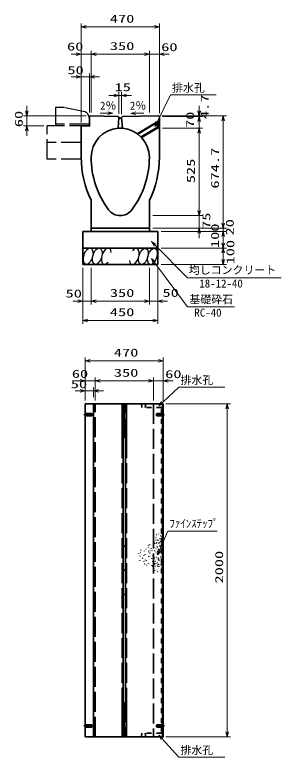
# Model space of a CAD drawing. Units: millimetres on the paper. Extents: x 15 to 1224, y 2 to 859.
# Drawn here: x 733.2 to 813.3, y 449.6 to 672.6 of the extents above; entities that cross this region are included whole.
import ezdxf
from ezdxf.enums import TextEntityAlignment as Align

# ---------------------------------------------------------------- set-up
doc = ezdxf.new("R2010")
doc.units = ezdxf.units.MM
for name, pattern in [('DASHED', [7.5, 6, -1.5]), ('USER1', [18.5, 12, -1.5, 3.5, -1.5]), ('USER2', [3, 1.5, -1.5])]:
    doc.linetypes.add(name, pattern=pattern)
for name, color, linetype, lineweight in [('D-BMK（構造物基準線）', 2, 'USER1', 18), ('D-STR-DIM（寸法）', 7, 'Continuous', 13), ('D-STR-HTXT(均しCON-旗)', 7, 'Continuous', 13), ('D-STR-HTXT(基礎砕石-旗)', 7, 'Continuous', 13), ('D-STR-HTXT（WS-旗）', 7, 'Continuous', 13), ('D-STR-HTXT（旗上げ）', 7, 'Continuous', 13), ('D-STR-STRF(グリ)', 7, 'Continuous', 25), ('D-STR-STRF(歩車)', 7, 'DASHED', 25), ('D-STR（構造物WS）', 1, 'Continuous', 35), ('D-STR（構造物）', 1, 'Continuous', 35)]:
    doc.layers.add(name, color=color, linetype=linetype, lineweight=lineweight)
doc.styles.add('ＭＳ ゴシック', font='')
doc.styles.get('ＭＳ ゴシック').set_extended_font_data('MS Gothic')

# ---------------------------------------------------------------- blocks, each defined once
blk = doc.blocks.new('_Open30')
at = {"color": 7, "linetype": 'Continuous', "lineweight": 13}
for p, q in [((-1, 0.2679), (0, 0)), ((0, 0), (-1, -0.2679)), ((0, 0), (-1, 0))]:
    blk.add_line(p, q, dxfattribs=at)

msp = doc.modelspace()

# ---------------------------------------------------------------- linework, layer by layer
at = {"layer": 'D-BMK（構造物基準線）'}
for p, q in [((753.895, 552.467), (756.744, 552.467)), ((778.319, 552.467), (775.469, 552.467)), ((753.895, 458.967), (756.744, 458.967)), ((778.319, 458.967), (775.469, 458.967))]:
    msp.add_line(p, q, dxfattribs=at)
at = {"layer": 'D-STR-DIM（寸法）'}
for p, q in [((753.158, 661.779), (753.158, 669.987)), ((776.658, 661.779), (776.658, 669.987)), ((754.658, 668.987), (775.158, 668.987)), ((751.658, 660.779), (750.158, 660.779)), ((753.158, 640.246), (753.158, 661.779)), ((753.158, 660.779), (756.158, 660.779)), ((756.158, 643.236), (756.158, 661.779)), ((756.158, 643.236), (756.158, 661.779)), ((757.658, 660.779), (759.158, 660.779)), ((757.658, 660.779), (772.158, 660.779)), ((772.158, 660.779), (770.658, 660.779)), ((773.658, 643.241), (773.658, 661.779)), ((773.658, 643.241), (773.658, 661.779)), ((773.658, 660.779), (776.658, 660.779)), ((776.658, 643.046), (776.658, 661.779)), ((778.158, 660.779), (779.658, 660.779)), ((751.658, 653.969), (750.158, 653.969)), ((753.158, 640.246), (753.158, 654.969)), ((753.158, 653.969), (755.658, 653.969)), ((755.658, 643.246), (755.658, 654.969)), ((757.158, 653.969), (758.658, 653.969)), ((764.509, 642.836), (764.509, 649.43)), ((765.3, 642.82), (765.3, 649.43)), ((763.009, 648.43), (761.509, 648.43)), ((764.509, 648.43), (765.3, 648.43)), ((766.8, 648.43), (768.3, 648.43)), ((736.823, 643.746), (736.823, 645.246)), ((788.6, 643.791), (788.6, 645.291)), ((788.6, 643.574), (788.6, 645.074)), ((758.817, 643.113), (761.179, 643.065)), ((771.947, 643.095), (769.586, 643.048)), ((754.658, 642.246), (735.823, 642.246)), ((736.823, 639.246), (736.823, 642.246)), ((777.408, 642.291), (796.86, 642.291)), ((777.408, 642.291), (789.6, 642.291)), ((777.63, 642.074), (789.6, 642.074)), ((777.63, 642.074), (789.6, 642.074)), ((788.6, 642.074), (788.6, 642.291)), ((788.6, 638.562), (788.6, 642.074)), ((788.6, 640.574), (788.6, 639.074)), ((795.86, 610.061), (795.86, 640.791)), ((741.908, 639.246), (735.823, 639.246)), ((777.658, 638.562), (789.6, 638.562)), ((777.658, 638.562), (789.6, 638.562)), ((736.823, 637.746), (736.823, 636.246)), ((788.6, 613.811), (788.6, 637.062)), ((788.6, 637.062), (788.6, 635.562)), ((788.6, 613.811), (788.6, 615.311)), ((774.658, 612.311), (789.6, 612.311)), ((774.658, 612.311), (789.6, 612.311)), ((788.6, 608.561), (788.6, 612.311)), ((795.86, 610.061), (795.86, 611.561)), ((774.658, 608.561), (796.86, 608.561)), ((774.658, 608.561), (789.6, 608.561)), ((774.658, 608.561), (796.86, 608.561)), ((777.158, 607.561), (796.86, 607.561)), ((777.158, 607.561), (796.86, 607.561)), ((788.6, 607.061), (788.6, 605.561)), ((795.86, 607.561), (795.86, 608.561)), ((795.86, 604.061), (795.86, 606.061)), ((795.86, 606.061), (795.86, 604.561)), ((777.158, 602.561), (796.86, 602.561)), ((777.158, 602.561), (796.86, 602.561)), ((795.86, 599.061), (795.86, 601.061)), ((753.658, 596.561), (753.658, 585.594)), ((756.158, 596.561), (756.158, 585.594)), ((756.158, 596.561), (756.158, 585.594)), ((773.658, 596.561), (773.658, 585.594)), ((773.658, 596.561), (773.658, 585.594)), ((776.158, 596.561), (776.158, 585.594)), ((777.158, 597.561), (796.86, 597.561)), ((752.158, 586.594), (750.658, 586.594)), ((753.658, 586.594), (756.158, 586.594)), ((753.658, 585.594), (753.658, 579.821)), ((757.658, 586.594), (759.158, 586.594)), ((757.658, 586.594), (772.158, 586.594)), ((772.158, 586.594), (770.658, 586.594)), ((773.658, 586.594), (776.158, 586.594)), ((776.158, 585.594), (776.158, 579.821)), ((777.658, 586.594), (779.158, 586.594)), ((755.158, 580.821), (774.658, 580.821)), ((754.357, 563.614), (754.357, 569.664)), ((777.857, 563.644), (777.857, 569.664)), ((755.857, 568.664), (776.357, 568.664)), ((752.857, 562.614), (751.357, 562.614)), ((754.357, 556.717), (754.357, 563.614)), ((754.357, 562.614), (757.357, 562.614)), ((757.357, 556.769), (757.357, 563.614)), ((757.357, 556.769), (757.357, 563.614)), ((758.857, 562.614), (760.357, 562.614)), ((758.857, 562.614), (773.357, 562.614)), ((773.357, 562.614), (771.857, 562.614)), ((774.857, 556.784), (774.857, 563.614)), ((774.857, 556.754), (774.857, 563.614)), ((774.857, 562.614), (777.857, 562.614)), ((777.857, 556.687), (777.857, 563.614)), ((779.357, 562.614), (780.857, 562.614)), ((778.607, 555.717), (798.11, 555.717)), ((797.11, 457.217), (797.11, 554.217)), ((778.607, 455.717), (798.11, 455.717))]:
    msp.add_line(p, q, dxfattribs=at)
at = {"layer": 'D-STR-HTXT(均しCON-旗)'}
msp.add_lwpolyline([(813.306, 593.614), (785.098, 593.614), (775.375, 603.431)], dxfattribs=at)
at = {"layer": 'D-STR-HTXT(基礎砕石-旗)'}
msp.add_lwpolyline([(799.28, 584.864), (785.176, 584.864), (775.172, 598.19)], dxfattribs=at)
at = {"layer": 'D-STR-HTXT（WS-旗）'}
for points in [[(793.785, 648.602), (779.996, 648.602), (775.956, 640.39)], [(796.311, 560.764), (782.522, 560.764), (777.565, 556.175)], [(796.311, 449.569), (782.522, 449.569), (777.475, 455.101)]]:
    msp.add_lwpolyline(points, dxfattribs=at)
at = {"layer": 'D-STR-HTXT（旗上げ）'}
for p, q in [((754.357, 557.717), (754.357, 560.601)), ((756.857, 557.717), (756.857, 560.601)), ((752.857, 559.601), (751.357, 559.601)), ((756.857, 559.601), (754.357, 559.601)), ((758.357, 559.601), (759.857, 559.601))]:
    msp.add_line(p, q, dxfattribs=at)
msp.add_lwpolyline([(794.029, 517.505), (779.2, 517.505), (776.7, 511.755)], dxfattribs=at)
at = {"layer": 'D-STR-STRF(グリ)'}
for centre, major_axis in [((755.252, 600.085), (0.79, 2.421)), ((757.974, 600.085), (0.79, 2.421)), ((771.862, 600.004), (-0.771, -2.427)), ((774.583, 600.025), (-0.771, -2.427))]:
    msp.add_ellipse(centre, major_axis=major_axis, ratio=0.5139, dxfattribs=at)
for centre, major_axis in [((760.714, 600.085), (0.79, 2.421)), ((769.121, 599.982), (-0.771, -2.427))]:
    msp.add_ellipse(centre, major_axis=major_axis, ratio=0.5139, start_param=5.3575563, end_param=10.3750652, dxfattribs=at)
at = {"layer": 'D-STR-STRF(歩車)'}
for p, q in [((748.158, 644.746), (745.408, 644.746)), ((745.408, 644.746), (745.408, 639.246)), ((754.232, 643.472), (748.158, 644.746)), ((755.417, 642.153), (755.658, 639.746)), ((755.658, 639.246), (742.908, 639.246)), ((742.908, 629.246), (742.908, 639.246)), ((755.658, 639.746), (745.408, 639.746)), ((753.158, 629.246), (753.158, 639.246)), ((753.158, 634.246), (742.908, 634.246)), ((753.158, 629.246), (742.908, 629.246))]:
    msp.add_line(p, q, dxfattribs=at)
msp.add_arc((753.925, 642.004), 1.5, 5.71077, 78.15158, dxfattribs=at)
at = {"layer": 'D-STR（構造物WS）'}
for p, q in [((770.036, 636.901), (776.5, 640.779)), ((770.167, 636.805), (776.083, 640.354)), ((776.583, 640.696), (776.083, 640.396)), ((776.083, 640.396), (776.083, 639.196)), ((776.335, 640.944), (776.583, 640.696)), ((776.583, 640.696), (776.583, 638.896)), ((771.154, 635.939), (776.583, 639.196)), ((776.583, 638.896), (771.335, 635.748)), ((776.083, 639.196), (776.583, 639.196)), ((776.583, 638.896), (776.279, 638.721)), ((776.279, 638.713), (776.583, 638.888))]:
    msp.add_line(p, q, dxfattribs=at)
at = {"layer": 'D-STR（構造物WS）', "linetype": 'USER2'}
for p, q in [((771.424, 554.667), (771.285, 555.717)), ((772.557, 555.717), (772.428, 554.667)), ((777.282, 554.667), (771.424, 554.667)), ((777.282, 456.767), (777.282, 554.667)), ((771.424, 456.767), (771.285, 455.717)), ((777.282, 456.767), (771.424, 456.767)), ((772.428, 456.767), (772.557, 455.717))]:
    msp.add_line(p, q, dxfattribs=at)
at = {"layer": 'D-STR（構造物）'}
for p, q in [((764.283, 642.074), (755.658, 642.246)), ((764.515, 641.82), (764.283, 642.074)), ((764.515, 641.82), (764.283, 638.539)), ((764.76, 641.57), (764.905, 641.57)), ((765.05, 641.57), (764.905, 641.57)), ((765.3, 641.82), (765.533, 638.539)), ((776.658, 642.046), (776.658, 629.811)), ((753.158, 639.246), (753.158, 629.811)), ((756.158, 607.561), (756.158, 616.908)), ((773.658, 607.561), (773.658, 616.908)), ((753.658, 607.561), (776.158, 607.561)), ((753.658, 597.561), (753.658, 607.561)), ((756.158, 608.561), (773.658, 608.561)), ((776.158, 597.561), (776.158, 607.561)), ((753.658, 602.561), (776.158, 602.561)), ((753.658, 597.561), (776.158, 597.561)), ((754.357, 455.717), (754.357, 555.717)), ((754.357, 555.717), (777.857, 555.717)), ((756.857, 455.717), (756.857, 555.717)), ((765.482, 545.369), (765.482, 555.717)), ((765.482, 545.369), (765.482, 555.717)), ((765.982, 555.717), (766.107, 545.744)), ((766.232, 555.717), (766.107, 545.744)), ((766.732, 545.369), (766.732, 555.717)), ((777.607, 555.717), (777.607, 455.717)), ((777.857, 555.717), (777.857, 455.717)), ((765.732, 545.369), (765.732, 466.066)), ((766.482, 545.369), (766.482, 466.066)), ((775.625, 515.595), (775.678, 515.542)), ((775.678, 515.542), (775.731, 515.595)), ((775.739, 516.449), (775.811, 516.43)), ((776.365, 516.624), (776.422, 516.673)), ((776.422, 516.673), (776.47, 516.615)), ((776.904, 515.258), (776.924, 515.186)), ((776.94, 516.118), (777.015, 516.118)), ((777.288, 515.734), (777.341, 515.787)), ((777.341, 515.787), (777.394, 515.734)), ((773.426, 513.204), (773.373, 513.257)), ((773.426, 513.204), (773.479, 513.257)), ((773.841, 513.381), (773.804, 513.446)), ((774.971, 514.458), (774.964, 514.533)), ((775.259, 513.86), (775.188, 513.886)), ((775.718, 514.872), (775.653, 514.834)), ((775.672, 513.745), (775.703, 513.677)), ((775.888, 514.049), (775.827, 514.006)), ((775.888, 514.049), (775.931, 513.988)), ((776.105, 514.722), (776.031, 514.735)), ((776.322, 513.873), (776.383, 513.916)), ((776.431, 513.445), (776.356, 513.452)), ((776.383, 513.916), (776.426, 513.854)), ((776.444, 514.651), (776.47, 514.721)), ((776.653, 513.975), (776.72, 514.007)), ((776.774, 513.029), (776.726, 513.086)), ((776.924, 515.186), (776.851, 515.166)), ((777.041, 514.349), (777.054, 514.422)), ((777.054, 514.422), (777.128, 514.409)), ((777.168, 513.297), (777.206, 513.362)), ((777.206, 513.362), (777.27, 513.324)), ((777.236, 514.549), (777.297, 514.592)), ((777.297, 514.592), (777.34, 514.53)), ((766.732, 512.976), (765.482, 512.976)), ((770.36, 510.877), (770.341, 510.804)), ((771.043, 511.1), (770.986, 511.052)), ((771.091, 511.043), (771.043, 511.1)), ((771.2, 511.79), (771.126, 511.796)), ((772.165, 511.499), (772.172, 511.574)), ((772.644, 512.114), (772.719, 512.12)), ((772.953, 512.621), (772.972, 512.693)), ((773.401, 512.497), (773.466, 512.534)), ((773.419, 511.407), (773.451, 511.339)), ((773.694, 510.91), (773.752, 510.958)), ((773.752, 510.958), (773.8, 510.9)), ((773.909, 511.647), (773.834, 511.654)), ((774.217, 512.384), (774.192, 512.313)), ((774.468, 511.669), (774.4, 511.637)), ((774.468, 511.669), (774.436, 511.737)), ((774.807, 513.001), (774.749, 512.953)), ((774.992, 512.665), (775.053, 512.622)), ((775.053, 512.622), (775.01, 512.561)), ((775.156, 511.564), (775.108, 511.621)), ((775.408, 511.525), (775.343, 511.487)), ((775.371, 511.59), (775.408, 511.525)), ((775.634, 512.265), (775.709, 512.258)), ((775.849, 510.917), (775.811, 510.852)), ((775.999, 512.636), (776.074, 512.636)), ((776.018, 512.806), (776.005, 512.88)), ((776.012, 511.298), (776.085, 511.318)), ((776.085, 511.318), (776.065, 511.39)), ((776.243, 512.114), (776.17, 512.095)), ((776.405, 512.077), (776.467, 512.034)), ((776.467, 512.034), (776.424, 511.973)), ((776.885, 512.971), (776.824, 512.928)), ((776.929, 512.91), (776.885, 512.971)), ((777.086, 512.121), (777.16, 512.134)), ((777.177, 512.919), (777.103, 512.932)), ((777.216, 511.066), (777.142, 511.053)), ((777.16, 512.134), (777.173, 512.061)), ((777.164, 512.845), (777.177, 512.919)), ((777.229, 510.993), (777.216, 511.066)), ((777.458, 510.896), (777.397, 510.939)), ((777.415, 510.834), (777.458, 510.896)), ((770.777, 508.645), (770.758, 508.573)), ((770.813, 510.001), (770.888, 510.001)), ((770.917, 509.283), (770.859, 509.235)), ((771.636, 510.546), (771.561, 510.546)), ((771.581, 509.295), (771.646, 509.332)), ((771.646, 509.332), (771.609, 509.397)), ((772.015, 510.161), (771.962, 510.214)), ((772.384, 510.463), (772.415, 510.531)), ((772.476, 508.8), (772.457, 508.872)), ((772.66, 508.712), (772.595, 508.674)), ((772.66, 508.712), (772.698, 508.647)), ((773.521, 509.858), (773.521, 509.783)), ((773.596, 509.858), (773.521, 509.858)), ((773.657, 509.088), (773.728, 509.062)), ((773.989, 509.731), (773.97, 509.803)), ((774.27, 510.403), (774.345, 510.403)), ((774.372, 509.339), (774.304, 509.307)), ((774.345, 510.403), (774.345, 510.328)), ((774.403, 509.271), (774.372, 509.339)), ((774.67, 510.072), (774.617, 510.019)), ((774.949, 509.836), (774.892, 509.788)), ((774.949, 509.836), (774.997, 509.779)), ((775.134, 509.501), (775.196, 509.458)), ((775.196, 509.458), (775.153, 509.396)), ((775.529, 508.871), (775.454, 508.871)), ((775.852, 509.093), (775.777, 509.1)), ((775.839, 509.508), (775.896, 509.556)), ((775.896, 509.556), (775.848, 509.614)), ((776.271, 510.561), (776.258, 510.487)), ((776.385, 508.949), (776.313, 508.93)), ((776.406, 509.323), (776.333, 509.342)), ((776.405, 508.877), (776.385, 508.949)), ((776.386, 509.25), (776.406, 509.323)), ((776.526, 510.751), (776.465, 510.708)), ((776.526, 510.751), (776.569, 510.689)), ((776.572, 508.592), (776.629, 508.64)), ((776.629, 508.64), (776.581, 508.697)), ((776.967, 509.764), (777.028, 509.807)), ((777.028, 509.807), (777.071, 509.745)), ((777.32, 509.754), (777.307, 509.68)), ((772.022, 508.335), (771.996, 508.265)), ((772.241, 507.689), (772.273, 507.621)), ((772.764, 507.264), (772.822, 507.313)), ((772.784, 508.243), (772.837, 508.296)), ((772.822, 507.313), (772.87, 507.255)), ((773.4, 507.751), (773.42, 507.823)), ((773.92, 507.589), (773.927, 507.514)), ((774.446, 507.217), (774.446, 507.142)), ((774.562, 506.924), (774.509, 506.871)), ((774.702, 508.321), (774.634, 508.29)), ((774.734, 508.253), (774.702, 508.321)), ((774.991, 506.393), (774.916, 506.393)), ((774.98, 508.219), (774.955, 508.149)), ((774.991, 506.468), (774.991, 506.393)), ((775.322, 507.669), (775.25, 507.689)), ((775.303, 507.597), (775.322, 507.669)), ((775.475, 508.422), (775.402, 508.403)), ((775.455, 508.494), (775.475, 508.422)), ((775.546, 506.986), (775.488, 506.938)), ((775.546, 506.986), (775.498, 507.044)), ((775.636, 506.911), (775.636, 506.986)), ((775.743, 507.721), (775.69, 507.774)), ((775.69, 507.668), (775.743, 507.721)), ((776.059, 507.268), (775.991, 507.3)), ((776, 508.047), (776.075, 508.047)), ((776.167, 506.91), (776.242, 506.904)), ((776.242, 506.904), (776.235, 506.829)), ((776.512, 507.439), (776.439, 507.458)), ((776.512, 507.439), (776.492, 507.366)), ((776.735, 506.756), (776.678, 506.708)), ((776.687, 506.813), (776.735, 506.756)), ((777.096, 507.437), (777.103, 507.511)), ((777.292, 507.284), (777.244, 507.341)), ((777.325, 508.557), (777.318, 508.483)), ((777.425, 506.599), (777.431, 506.673)), ((765.732, 505.717), (766.482, 505.717)), ((774.976, 505.614), (774.944, 505.546)), ((775.341, 505.631), (775.288, 505.684)), ((775.288, 505.578), (775.341, 505.631)), ((775.796, 505.89), (775.849, 505.837)), ((776.098, 505.416), (776.166, 505.384)), ((776.166, 505.384), (776.134, 505.316)), ((777.202, 505.553), (777.209, 505.627)), ((777.341, 505.352), (777.398, 505.4)), ((777.398, 505.4), (777.35, 505.457)), ((765.482, 498.458), (766.732, 498.458)), ((765.482, 466.066), (765.482, 455.717)), ((765.982, 455.717), (766.107, 465.691)), ((765.982, 455.717), (766.107, 465.691)), ((766.232, 455.717), (766.107, 465.691)), ((766.232, 455.717), (766.107, 465.691)), ((766.732, 466.066), (766.732, 455.717)), ((777.857, 455.717), (754.357, 455.717))]:
    msp.add_line(p, q, dxfattribs=at)
at = {"layer": 'D-STR（構造物）', "linetype": 'DASHED'}
for p, q in [((757.357, 455.717), (757.357, 555.717)), ((765.732, 545.369), (765.732, 555.717)), ((766.482, 545.369), (766.482, 555.717)), ((774.857, 555.717), (774.857, 455.717)), ((754.357, 552.817), (756.357, 552.817)), ((754.357, 552.117), (756.357, 552.117)), ((756.357, 552.117), (756.357, 552.817)), ((775.857, 552.117), (775.857, 552.817)), ((777.857, 552.817), (775.857, 552.817)), ((777.857, 552.117), (775.857, 552.117)), ((765.482, 545.369), (765.482, 466.066)), ((766.732, 545.369), (766.732, 466.066)), ((765.732, 466.066), (765.732, 455.717)), ((766.482, 466.066), (766.482, 455.717)), ((754.357, 459.317), (756.357, 459.317)), ((754.357, 458.617), (756.357, 458.617)), ((756.357, 459.317), (756.357, 458.617)), ((777.857, 459.317), (775.857, 459.317)), ((775.857, 459.317), (775.857, 458.617)), ((777.857, 458.617), (775.857, 458.617))]:
    msp.add_line(p, q, dxfattribs=at)
at = {"layer": 'D-STR（構造物）'}
for points in [[(755.658, 642.246), (755.658, 639.246), (753.158, 639.246)], [(765.3, 641.82), (765.533, 642.074), (776.408, 642.291), (776.658, 642.046)]]:
    msp.add_lwpolyline(points, dxfattribs=at)
for centre, radius, start, end in [((764.76, 641.82), 0.25, 180, 270), ((765.05, 641.82), 0.25, 270, 0), ((764.908, 629.811), 8.75, 94.09604, 180), ((764.907, 629.811), 8.751, 0.0017, 85.89996), ((782.408, 629.811), 29.25, 180, 206.17693), ((782.408, 629.811), 26.25, 180, 216.86989), ((747.408, 629.811), 26.25, 323.13008, 0), ((747.408, 629.811), 29.25, 333.82303, 0), ((764.908, 616.686), 4.375, 216.86987, 323.13008), ((766.107, 545.369), 0.375, 0, 180), ((766.107, 466.066), 0.375, 180, 0)]:
    msp.add_arc(centre, radius, start, end, dxfattribs=at)
at = {"layer": 'D-STR（構造物）', "linetype": 'DASHED'}
for centre, radius, start, end in [((764.908, 629.802), 8.76, 85.9087, 94.0913), ((766.107, 545.369), 0.625, 0, 180), ((766.107, 466.066), 0.625, 180, 0)]:
    msp.add_arc(centre, radius, start, end, dxfattribs=at)

# ---------------------------------------------------------------- block references
at = {"layer": 'D-STR-DIM（寸法）', "xscale": 1.5, "yscale": 1.5}
for p, rotation in [((753.158, 668.987), 180), ((756.158, 660.779), 180), ((756.158, 660.779), 180), ((776.658, 660.779), 180), ((755.658, 653.969), 180), ((765.3, 648.43), 180), ((736.823, 642.246), 270), ((762.679, 643.035), 358.85424), ((768.086, 643.018), 181.14576), ((788.6, 642.291), 270), ((788.6, 642.074), 270), ((788.6, 642.074), 90), ((795.86, 642.291), 90), ((736.823, 639.246), 90), ((788.6, 638.562), 90), ((788.6, 638.562), 90), ((788.6, 612.311), 270), ((788.6, 612.311), 270), ((795.86, 608.561), 270), ((795.86, 608.561), 270), ((788.6, 608.561), 90), ((795.86, 607.561), 90), ((795.86, 607.561), 90), ((795.86, 602.561), 270), ((795.86, 602.561), 90), ((795.86, 597.561), 270), ((756.158, 586.594), 180), ((756.158, 586.594), 180), ((776.158, 586.594), 180), ((753.658, 580.821), 180), ((754.357, 568.664), 180), ((757.357, 562.614), 180), ((757.357, 562.614), 180), ((777.857, 562.614), 180), ((797.11, 555.717), 90), ((797.11, 455.717), 270)]:
    msp.add_blockref('_Open30', p, dxfattribs=dict(at, rotation=rotation))
for p in [(776.658, 668.987), (753.158, 660.779), (773.658, 660.779), (773.658, 660.779), (753.158, 653.969), (764.509, 648.43), (753.658, 586.594), (773.658, 586.594), (773.658, 586.594), (776.158, 580.821), (777.857, 568.664), (754.357, 562.614), (774.857, 562.614), (774.857, 562.614)]:
    msp.add_blockref('_Open30', p, dxfattribs=at)
at = {"layer": 'D-STR-HTXT(均しCON-旗)', "xscale": 1.5, "yscale": 1.5, "rotation": 134.72505}
msp.add_blockref('_Open30', (774.319, 604.496), dxfattribs=at)
at = {"layer": 'D-STR-HTXT(基礎砕石-旗)', "xscale": 1.5, "yscale": 1.5, "rotation": 126.89552}
msp.add_blockref('_Open30', (774.271, 599.39), dxfattribs=at)
at = {"layer": 'D-STR-HTXT（WS-旗）', "xscale": 1.5, "yscale": 1.5}
for p, rotation in [((775.293, 639.045), 243.798), ((776.464, 555.156), 222.78711), ((776.464, 456.209), 132.37661)]:
    msp.add_blockref('_Open30', p, dxfattribs=dict(at, rotation=rotation))
at = {"layer": 'D-STR-HTXT（旗上げ）', "xscale": 1.5, "yscale": 1.5}
msp.add_blockref('_Open30', (754.357, 559.601), dxfattribs=at)
for p, rotation in [((756.857, 559.601), 180), ((776.102, 510.379), 246.50838)]:
    msp.add_blockref('_Open30', p, dxfattribs=dict(at, rotation=rotation))

# ---------------------------------------------------------------- texts
at = {"layer": 'D-STR-DIM（寸法）', "style": 'ＭＳ ゴシック', "width": 1.5}
for s, p in [('470', (761.783, 669.525)), ('60', (748.893, 661.173)), ('350', (761.783, 661.316)), ('60', (777.227, 661.002)), ('50', (749.007, 654.072)), ('15', (763.192, 648.967)), ('50', (748.46, 586.961)), ('350', (761.783, 587.132)), ('50', (777.61, 587.169)), ('450', (761.783, 581.358)), ('470', (762.982, 569.202)), ('60', (750.342, 562.832)), ('350', (762.982, 563.152)), ('60', (778.426, 562.738))]:
    msp.add_text(s, height=2.405, dxfattribs=at).set_placement(p, align=Align.BOTTOM_LEFT)
for s, p in [('4.7', (792.213, 641.314)), ('60', (736.286, 638.871)), ('70', (787.834, 638.637)), ('674.7', (795.323, 620.426)), ('525', (788.063, 622.057)), ('75', (792.709, 608.304)), ('100', (795.323, 602.561)), ('20', (799.775, 606.343)), ('100', (799.947, 597.628)), ('2000', (796.573, 501.759))]:
    msp.add_text(s, height=2.405, rotation=90, dxfattribs=at).set_placement(p, align=Align.BOTTOM_LEFT)
at = {"layer": 'D-STR-DIM（寸法）', "style": 'ＭＳ ゴシック'}
for rotation, p in [(0.01, (758.825, 643.41)), (359.99, (767.802, 643.407))]:
    msp.add_text('2％', height=2.405, rotation=rotation, dxfattribs=at).set_placement(p, align=Align.BOTTOM_LEFT)
at = {"layer": 'D-STR-HTXT(均しCON-旗)', "style": 'ＭＳ ゴシック'}
for s, p in [('均しコンクリート', (785.545, 594.024)), ('18-12-40', (788.679, 589.963))]:
    msp.add_text(s, height=2.405, dxfattribs=at).set_placement(p, align=Align.BOTTOM_LEFT)
at = {"layer": 'D-STR-HTXT(基礎砕石-旗)', "style": 'ＭＳ ゴシック'}
for s, p in [('基礎砕石', (785.711, 585.199)), ('RC-40', (787.199, 581.214))]:
    msp.add_text(s, height=2.405, dxfattribs=at).set_placement(p, align=Align.BOTTOM_LEFT)
at = {"layer": 'D-STR-HTXT（WS-旗）', "style": 'ＭＳ ゴシック'}
for p in [(780.477, 648.753), (783.003, 560.916), (783.003, 449.721)]:
    msp.add_text('排水孔', height=2.405, dxfattribs=at).set_placement(p, align=Align.BOTTOM_LEFT)
at = {"layer": 'D-STR-HTXT（旗上げ）', "style": 'ＭＳ ゴシック', "width": 1.5}
msp.add_text('50', height=2.405, dxfattribs=at).set_placement((750.025, 559.735), align=Align.BOTTOM_LEFT)
at = {"layer": 'D-STR-HTXT（旗上げ）', "style": 'ＭＳ ゴシック'}
msp.add_text('ﾌｧｲﾝｽﾃｯﾌﾟ', height=2.405, dxfattribs=at).set_placement((779.679, 517.83), align=Align.BOTTOM_LEFT)

doc.saveas('drawing.dxf')
